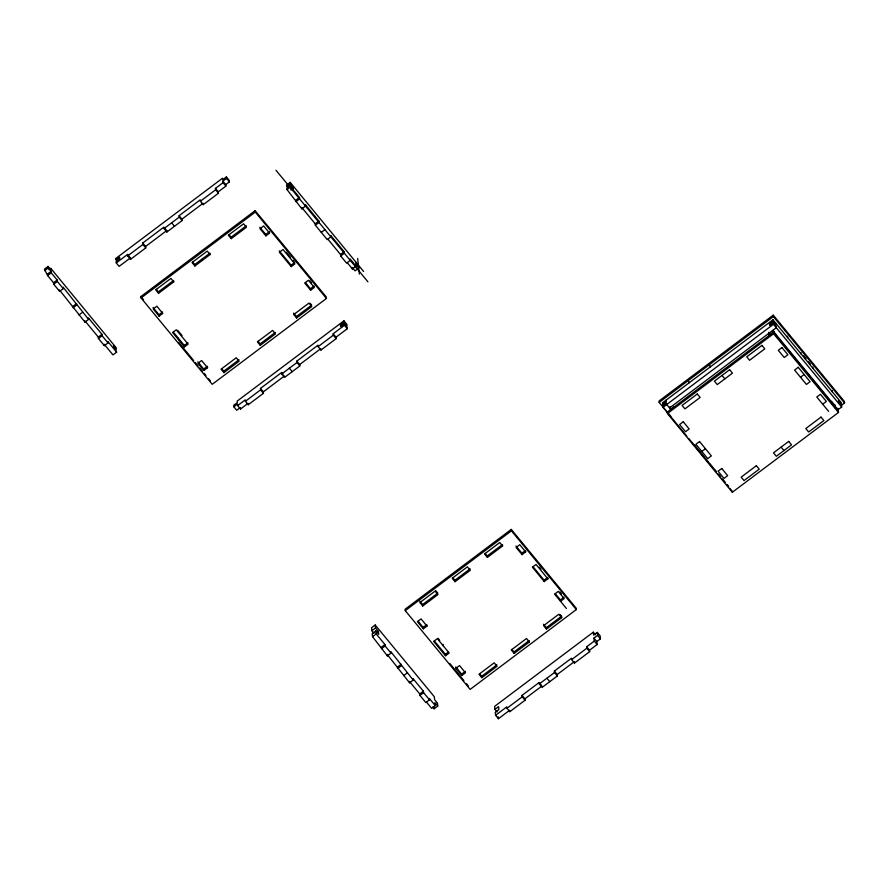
<?xml version="1.0" encoding="UTF-8"?>
<svg xmlns="http://www.w3.org/2000/svg" width="889" height="889" viewBox="0 0 889 889"><rect width="100%" height="100%" fill="white"/><g stroke="black" fill="none" stroke-linecap="round" stroke-linejoin="round"><path stroke-width="1.33" d="M48.951 269.734L50.784 268.356L50.94 269.856L48.095 266.411L44.45 269.156L47.617 275.579L53.54 282.769L53.684 284.18L59.607 291.359L63.263 288.614L63.108 287.203L88.6 319.373L84.944 322.118L59.452 289.947L59.607 291.359M44.606 270.634L48.262 267.889L48.095 266.411M47.45 274.079L51.106 271.334L48.262 267.889M47.617 275.579L51.262 272.834L51.106 271.334M53.54 282.769L57.185 280.024L51.262 272.834M53.684 284.18L57.341 281.435L57.185 280.024M116.281 262.933L116.126 261.433L119.771 258.688L119.615 257.21L115.959 259.955L115.803 258.455L222.561 178.178L222.728 179.689L226.384 176.944L229.218 180.389L229.384 181.867L225.728 184.612L225.895 186.112L218.294 191.824L218.438 193.246L203.237 204.681L200.392 201.225L200.236 199.814L179.1 215.705L179.256 217.116L182.089 220.572L166.888 232.007L164.043 228.551L163.887 227.14L142.751 243.03L142.907 244.453L145.74 247.898L130.539 259.332L127.694 255.888L127.538 254.465L116.281 262.933L119.126 266.378L130.383 257.921L127.538 254.465M225.895 186.112L223.05 182.656L222.895 181.156L226.539 178.411L226.384 176.944M218.438 193.246L215.605 189.79L215.449 188.379L223.05 182.656M127.694 255.888L142.907 244.453M164.043 228.551L179.256 217.116M200.392 201.225L215.605 189.79M145.74 247.898L145.596 246.486L166.732 230.595L165.31 228.862M182.089 220.572L181.945 219.161L203.081 203.259L203.237 204.681M72.954 306.327L76.61 303.582M73.109 307.738L76.754 305.005M79.032 314.928L82.677 312.183M363.612 271.478L290.192 182.378L286.536 185.123L288.125 188.346M286.703 186.623L290.359 183.879L293.192 187.323L293.359 188.801L290.514 185.357L286.858 188.101L287.025 189.601L301.86 208.837L305.516 206.092L305.36 204.67L318.862 221.05L319.007 222.472L315.362 225.217L327.196 239.585L330.852 236.841L330.697 235.418L344.199 251.798L344.354 253.221L340.698 255.965L346.621 263.144L350.266 260.399L350.122 258.988L356.033 266.167L352.388 268.911L347.31 262.755M140.906 296.548L255.132 210.671L326.296 297.026L326.441 298.448L212.227 384.315L141.062 297.959L140.906 296.548L143.54 299.749M141.062 297.959L255.276 212.093L255.132 210.671M287.025 189.601L290.681 186.857L299.437 197.491L299.593 198.903L295.937 201.647M104.369 345.677L104.213 344.265L112.981 354.9L116.626 352.155L107.869 341.52L108.014 342.932L104.369 345.677L98.446 338.498L98.29 337.075L101.946 334.331L88.444 317.951L88.6 319.373M158.542 293.314L158.386 291.903L173.599 280.468L173.744 281.88L158.542 293.314L155.697 289.87L170.91 278.435L173.744 281.88M194.891 265.989L194.735 264.578L209.948 253.143L210.093 254.554L194.891 265.989L192.046 262.533L207.259 251.098L210.093 254.554M231.24 238.663L228.395 235.207L243.608 223.772L246.453 227.228L231.24 238.663L231.084 237.241L246.297 225.806M98.446 338.498L102.102 335.753L101.946 334.331M295.793 200.236L299.437 197.491M159.12 316.151L153.208 308.961L156.853 306.216L162.776 313.406L159.12 316.151L158.975 314.728L162.62 311.983M265.889 235.874L265.744 234.463L269.389 231.718L269.545 233.129L265.889 235.874L259.977 228.695L263.622 225.95L269.545 233.129M315.362 225.217L315.206 223.795L318.862 221.05M321.285 232.396L324.93 229.651M184.468 346.899L172.622 332.53L176.278 329.786L188.112 344.154L184.468 346.899L184.312 345.477L187.957 342.732M291.236 266.622L279.39 252.254L283.046 249.509L294.881 263.877L291.236 266.622L291.081 265.211L294.726 262.466L293.037 260.41M340.698 255.965L340.543 254.543L344.199 251.798M203.881 370.457L203.725 369.046L207.381 366.301L207.537 367.713L203.881 370.457L197.958 363.279L201.614 360.534L207.537 367.713M310.65 290.192L304.727 283.002L308.383 280.257L314.306 287.447L310.65 290.192L310.494 288.769L314.15 286.025M223.906 372.624L221.061 369.179L236.263 357.745L239.108 361.201L223.906 372.624L223.75 371.213L238.952 359.778M260.255 345.299L257.41 341.854L272.623 330.419L275.457 333.864L260.255 345.299L260.099 343.887L275.301 332.453M296.604 317.973L293.759 314.528L308.972 303.093L311.806 306.538L296.604 317.973L296.448 316.562L311.65 305.127L310.239 303.405M343.932 320.829L344.099 322.329L346.943 325.785L346.777 324.274L343.932 320.829L237.163 401.095L237.33 402.606L233.685 405.351L233.84 406.818L236.685 410.274L240.33 407.529L240.497 409.029L248.098 403.306L248.253 404.728L263.466 393.294L263.311 391.871L260.466 388.426L281.613 372.535L283.035 374.258M281.613 372.535L281.757 373.947L284.602 377.392L299.815 365.957L296.97 362.512L296.815 361.101L317.962 345.21L318.118 346.621L320.951 350.066L336.164 338.631L336.009 337.22L347.266 328.752L347.099 327.252L344.254 323.807L340.609 326.552L340.454 325.074L344.099 322.329M233.84 406.818L237.496 404.073L237.652 405.584L240.497 409.029M237.652 405.584L245.264 399.861L245.408 401.272L248.253 404.728M336.164 338.631L333.319 335.186L333.164 333.775L344.421 325.307L344.254 323.807M245.408 401.272L260.621 389.838L260.466 388.426M281.757 373.947L296.97 362.512M318.118 346.621L333.319 335.186M263.311 391.871L284.447 375.98M299.815 365.957L299.66 364.546L320.796 348.655L320.951 350.066M841.227 405.417L844.55 402.917L844.394 401.506L773.23 315.151L659.016 401.017L659.171 402.439L670.806 416.363M659.171 402.439L773.386 316.562L773.23 315.151M772.641 330.464L838.005 409.773L841.661 407.029L841.172 402.55L772.963 319.784L662.549 402.806L663.038 407.284L686.886 436.221M662.705 404.306L666.361 401.561L666.194 400.061M662.872 405.773L666.517 403.039L666.683 404.539L669.528 407.984L776.297 327.719L776.13 326.207L773.286 322.763L769.641 325.507L769.474 324.029L773.13 321.296L775.975 324.741L775.808 323.24M663.038 407.284L773.452 324.263L772.963 319.784M432.71 707.088L434.132 708.811L437.777 706.066L437.455 703.121L434.61 699.676L434.288 696.698L375.202 625L371.558 627.745L371.88 630.723L374.013 633.301M371.88 630.723L375.525 627.978L375.202 625M375.525 627.978L378.37 631.423L378.692 634.368L375.847 630.923L372.202 633.668L372.524 636.646L387.36 655.871L391.004 653.126L390.86 651.715L413.207 680.074L409.562 682.819L387.204 654.46L387.36 655.871M674.006 406.762L670.362 409.507L670.039 406.551M511.275 529.422L405.106 609.232L405.262 610.643L470.148 689.386L576.316 609.576L576.161 608.154L511.275 529.422L511.419 530.833L576.316 609.576M773.463 332.297L667.306 412.107L667.45 413.529L732.347 492.262L838.505 412.452L838.349 411.04L773.463 332.297L773.619 333.708L838.505 412.452M405.262 610.643L511.419 530.833M667.45 413.529L773.619 333.708M376.547 632.79L378.37 631.423M372.524 636.646L376.169 633.901L375.847 630.923M422.742 605.998L419.897 602.553L435.11 591.118L437.955 594.563L422.742 605.998L422.586 604.587L437.799 593.152L435.666 590.563M455.057 581.706L452.223 578.25L467.425 566.815L470.27 570.271L455.057 581.706L454.912 580.284L470.114 568.849M487.383 557.403L487.228 555.992L502.441 544.557L502.585 545.968L487.383 557.403L484.538 553.958L499.751 542.523L502.585 545.968M381.281 647.27L384.937 644.525L376.169 633.901M381.437 648.692L385.093 645.947L384.937 644.525M423.331 628.834L423.175 627.412L426.82 624.667L426.976 626.089L423.331 628.834L417.408 621.644L421.064 618.9L426.976 626.089M522.032 554.625L521.887 553.202L525.532 550.458L525.688 551.88L522.032 554.625L516.12 547.435L519.765 544.69L525.688 551.88M397.561 667.028L401.217 664.283M397.716 668.45L401.372 665.705M403.639 675.629L407.295 672.884M701.799 451.468L705.455 448.723M800.511 377.258L804.156 374.513M445.533 655.771L433.688 641.402L437.344 638.658L449.178 653.026L445.533 655.771L445.378 654.36L448.112 652.304M544.235 581.562L544.079 580.15L547.735 577.406L547.891 578.817L544.235 581.562L532.4 567.193L536.045 564.448L547.891 578.817M426.531 702.188L431.61 708.344L435.254 705.599L429.343 698.41L429.487 699.832L425.842 702.566L419.919 695.387L419.764 693.976L423.42 691.231L413.052 678.651L413.207 680.074M419.919 695.387L423.575 692.642L423.42 691.231M455.89 668.339L459.546 665.594L465.458 672.784L461.813 675.529L455.89 668.339L455.735 666.928L461.658 674.118L461.813 675.529M461.658 674.118L465.303 671.373M566.437 608.498L554.603 594.13L558.248 591.385L564.171 598.575L560.514 601.32L560.37 599.908L564.015 597.164M822.714 404.195L826.359 401.45L820.436 394.272L816.791 397.016L828.626 411.385M481.827 677.696L478.982 674.251L494.195 662.816L497.04 666.261L481.827 677.696L481.671 676.285L496.884 664.85M514.142 653.404L513.998 651.981L529.199 640.547L529.355 641.969L514.142 653.404L511.308 649.948L526.51 638.513L529.355 641.969M561.526 616.255L561.681 617.666L546.468 629.101L546.313 627.69L561.526 616.255L560.103 614.532M595.452 634.757L593.319 632.168L494.617 706.377L494.94 709.355L497.073 711.945M494.94 709.355L498.585 706.611L498.907 709.555L495.262 712.3L495.584 715.278L498.429 718.723L509.675 710.267L509.83 711.678L525.043 700.243L524.888 698.832L522.043 695.387L539.156 682.519L541.29 685.108M539.156 682.519L539.312 683.93L542.157 687.386L557.359 675.951L554.514 672.495L554.369 671.084L571.471 658.227L571.627 659.638L574.472 663.083L589.685 651.648L589.529 650.237L597.13 644.514L596.808 641.547L600.453 638.802L600.142 635.846L597.297 632.401L593.641 635.146L593.319 632.168M597.13 644.514L594.285 641.069L593.963 638.091L597.619 635.346L597.297 632.401M495.584 715.278L506.841 706.822L506.986 708.233L509.83 711.678M589.685 651.648L586.84 648.203L586.684 646.792L594.285 641.069M506.986 708.233L522.199 696.798L522.043 695.387M539.312 683.93L554.514 672.495M571.627 659.638L586.84 648.203M524.888 698.832L542.001 685.964M557.359 675.951L557.203 674.529L574.316 661.672L574.472 663.083M773.386 316.562L844.55 402.917M803.534 355.644L806.067 358.734M808.601 361.812L810.301 363.857M841.327 404.051L838.494 400.606L838.649 402.084L841.494 405.528M773.452 324.263L841.661 407.029M773.108 330.464L774.53 332.186M722.012 375.414L724.857 378.858M781.098 447.111L783.942 450.567M694.309 445.078L716.401 471.703M718.034 473.87L720.79 477.015M722.424 479.193L725.168 482.338M726.813 484.527L728.68 486.594M688.653 438.366L703.666 456.59M705.433 458.724L708.077 461.947M709.844 464.091L712.5 467.303M714.267 469.448L716.034 471.592M718.679 474.804L720.446 476.949M722.212 479.093L724.857 482.305M726.624 484.449L728.391 486.594M729.813 488.317L731.236 490.039M358.556 266.644L355.711 263.2L355.556 261.688M276.001 170.277L367.924 281.824M352.933 268.278L355.067 270.856L358.712 268.111L355.878 264.666L356.033 266.167M315.206 223.795L301.704 207.415L301.86 208.837M327.897 239.185L340.543 254.543M255.276 212.093L326.441 298.448M226.539 178.411L229.384 181.867M286.269 252.198L290.503 257.332M309.917 280.902L311.606 282.946M344.421 325.307L347.266 328.752M597.619 635.346L600.453 638.802M222.895 181.156L225.728 184.612M259.821 227.273L265.744 234.463M279.235 250.842L291.081 265.211M305.427 282.613L310.494 288.769M340.454 325.074L341.865 326.796M539.279 567.138L540.968 569.193M559.781 592.03L561.481 594.085M593.963 638.091L596.808 641.547M515.964 546.024L521.887 553.202M533.089 566.804L544.079 580.15M555.292 593.741L560.37 599.908M215.449 188.379L218.294 191.824M333.164 333.775L336.009 337.22M586.684 646.792L589.529 650.237M561.681 617.666L558.837 614.221L543.624 625.656L546.468 629.101M228.951 234.652L231.084 237.241M293.603 313.106L296.448 316.562M485.094 553.403L487.228 555.992M543.468 624.245L546.313 627.69M179.1 215.705L181.945 219.161M554.369 671.084L557.203 674.529M296.815 361.101L299.66 364.546M171.644 222.839L174.488 226.284M546.913 678.218L549.758 681.663M289.37 368.235L292.214 371.68M192.602 261.988L194.735 264.578M257.966 341.298L260.099 343.887M452.779 577.706L454.912 580.284M511.864 649.403L513.998 651.981M522.199 696.798L525.043 700.243M142.751 243.03L145.596 246.486M260.621 389.838L263.466 393.294M419.752 601.142L422.586 604.587M479.538 673.695L481.671 676.285M156.253 289.314L158.386 291.903M221.617 368.624L223.75 371.213M438.033 638.269L439.722 640.324M418.097 621.255L423.175 627.412M434.377 641.013L445.378 654.36M177.811 330.419L182.045 335.553M449.834 663.494L463.858 680.518M466.492 683.719L468.247 685.841M115.803 258.455L117.215 260.177M153.052 307.55L158.975 314.728M173.311 332.142L184.312 345.477M197.814 361.856L203.725 369.046M178.689 342.387L193.624 360.512M195.38 362.645L198.014 365.846M199.769 367.979L202.403 371.18M204.159 373.302L205.926 375.436M208.559 378.636L210.315 380.77M437.777 706.066L434.932 702.621L435.254 705.599M385.093 645.947L391.004 653.126M423.575 692.642L429.487 699.832M419.764 693.976L409.407 681.396L409.562 682.819M50.784 268.356L116.137 347.677L116.303 349.177L113.459 345.732L116.626 352.155M57.341 281.435L63.263 288.614M102.102 335.753L108.014 342.932M85.644 321.718L98.29 337.075M837.838 408.273L838.005 409.773M835.004 404.817L835.16 406.329M834.649 407.695L834.327 404.751L831.482 401.306L831.804 404.251M832.248 390.504L832.404 391.916M812.835 366.935L812.991 368.357M800.989 352.566L801.145 353.989M787.498 336.186L787.643 337.609M772.508 330.586L772.719 332.553L769.063 335.297L768.741 332.342M732.192 490.85L732.347 492.262M710 365.601L710.155 367.013M688.853 381.492L689.008 382.903M498.207 716.745L498.429 718.723M443.111 644.425L443.255 645.847M433.91 706.844L434.132 708.811M357.667 258.488L359.367 274.112M352.222 267.411L352.388 268.911M290.192 182.378L291.047 190.246M202.336 258.855L202.492 260.266M166.732 230.595L166.888 232.007M178.389 338.298L178.545 339.709M130.383 257.921L130.539 259.332M84.799 320.696L84.944 322.118M697.298 393.994L682.085 405.428L684.93 408.884L700.143 397.45L697.298 393.994M729.625 369.702L714.412 381.137L717.256 384.581L732.458 373.147L729.625 369.702M761.94 345.399L746.727 356.833L749.571 360.278L764.784 348.844L761.94 345.399M683.252 421.786L679.596 424.531L685.519 431.71L689.164 428.965L683.252 421.786M781.953 347.566L778.308 350.31L784.22 357.5L787.876 354.755L781.953 347.566M699.532 441.533L695.876 444.278L707.722 458.646L711.367 455.901L699.532 441.533M798.233 367.324L794.588 370.068L806.423 384.437L810.079 381.692L798.233 367.324M721.735 468.481L718.079 471.226L724.002 478.404L727.646 475.659L721.735 468.481M756.383 465.692L741.182 477.126L744.015 480.582L759.228 469.148L756.383 465.692M788.71 441.4L773.497 452.834L776.341 456.279L791.543 444.844L788.71 441.4M821.025 417.097L805.812 428.531L808.657 431.987L823.87 420.553L821.025 417.097"/></g></svg>
